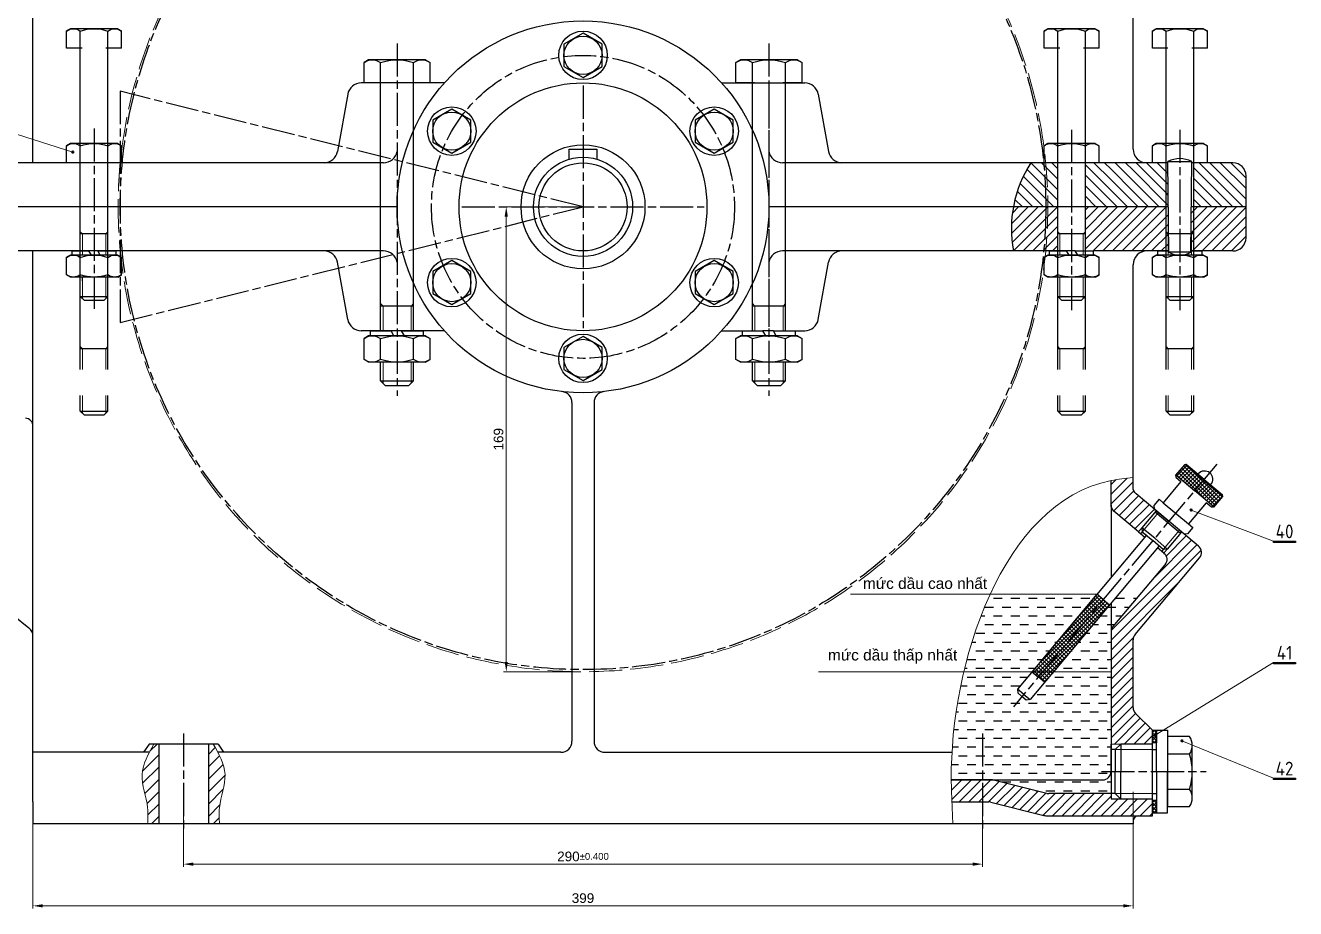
# Model space of a CAD drawing. Header units: millimetres. Extents: x 8 to 1593, y 893 to 2014.
# Drawn here: x 285.7 to 746.8, y 1453.9 to 1774.5 of the extents above; entities that cross this region are included whole.
import ezdxf
from ezdxf.enums import TextEntityAlignment as Align

# ---------------------------------------------------------------- set-up
doc = ezdxf.new("R2010")
doc.units = ezdxf.units.MM
doc.header["$PDMODE"] = 3
doc.linetypes.add('ACAD_ISO02W100', pattern=[15, 12, -3])
doc.linetypes.add('AM_ISO08W050', pattern=[18, 12, -1.5, 3, -1.5])
doc.layers.get('0').update_dxf_attribs({"lineweight": 30})
for name, color, linetype, lineweight in [('_mss.dam', 7, 'Continuous', 35), ('AM_7', 4, 'AM_ISO08W050', 25), ('AM_8', 1, 'Continuous', 25), ('Nét khuất', 6, 'ACAD_ISO02W100', 13), ('Nét mãnh', 3, 'Continuous', 13)]:
    doc.layers.add(name, color=color, linetype=linetype, lineweight=lineweight)
doc.styles.get("Standard").update_dxf_attribs({"font": 'isocp.shx'})
doc.styles.add('TCVN', font='arial.ttf')
doc.dimstyles.new('TCVN$0', dxfattribs={"dimtxt": 2.5, "dimasz": 2.5, "dimexe": 1, "dimexo": 1, "dimgap": 1, "dimtad": 1, "dimtoh": 1, "dimdec": 1, "dimdsep": 46, "dimtxsty": 'TCVN', "dimcen": 0.09, "dimclrd": 2, "dimclre": 2, "dimclrt": 3, "dimadec": 0, "dimazin": 3, "dimtfac": 1, "dimtdec": 1, "dimtmove": 0, "dimatfit": 3, "dimfxl": 1, "dimtolj": 1, "dimtzin": 0, "dimlwd": 13, "dimlwe": 13, "dimarcsym": 1})
pattern_1 = [(45, (1357.848346645829, 337.7773887553039), (-1.767766952966369, 1.767766952966369), [])]
pattern_2 = [(135, (1357.848346645829, 337.7773887553039), (-1.909188309203679, -1.909188309203678), [])]
pattern_3 = [(0, (1357.848346645829, 337.7773887553039), (3.175, 3.175), [3.175, -3.175])]

# ---------------------------------------------------------------- blocks, each defined once
blk = doc.blocks.new('đai ốc')
for p, q in [((-8, 8.591008496675386), (-7.186518376271124, 9.99999999999909)), ((-8, 8.591008496676295), (-8, -8.591008496678114)), ((-7.186518376271124, 9.999999999998181), (-0.813481623728876, 9.999999999998181)), ((0, 8.591008496675386), (-0.813481623728876, 9.99999999999909)), ((0, 8.591008496675386), (0, -8.591008496677205)), ((-7.142135623733338, 4.999999999994543), (-0.8578643762666616, 4.999999999994543)), ((-7.142135623733338, -4.999999999996362), (-0.8578643762684806, -5.000000000000909)), ((-8, -8.591008496677205), (-7.186518376271124, -10.00000000000091)), ((-7.186518376272943, -10.00000000000182), (-0.813481623728876, -10.00000000000182)), ((0, -8.591008496677205), (-0.813481623728876, -10.00000000000091))]:
    blk.add_line(p, q)
for centre, radius, start, end in [((-3.928300858895454, 7.5), 4.071699141104225, 142.1211205083387, 217.8788794916613), ((-4.071699141104546, 7.5), 4.071699141104225, 322.1211205083387, 37.87887949166132), ((7, -9.094947017729282e-13), 15, 160.5287793655287, 199.4712206344713), ((-15, -9.094947017729282e-13), 15, 340.5287793655287, 19.47122063447127), ((-3.928300858895454, -7.500000000001819), 4.071699141104225, 142.1211205082976, 217.8788794917025), ((-4.071699141104546, -7.500000000001819), 4.071699141104225, 322.1211205082975, 37.87887949170245)]:
    blk.add_arc(centre, radius, start, end)
blk = doc.blocks.new('M10')
for p, q in [((-1.13686837721616e-13, 9.999999999997272), (6.186518376269305, 9.999999999997272)), ((-1.13686837721616e-13, 9.999999999997272), (-1.13686837721616e-13, 4.324999999998226)), ((6.999999999999773, 8.591008496673567), (6.18651837627101, 9.999999999997272)), ((6.999999999999773, 8.591008496673567), (6.999999999999773, -8.591008496679933)), ((6.999999999999773, 8.591008496673567), (6.999999999999773, -8.591008496679024)), ((-90.16666666666765, 4.999999999993861), (-91.666666666668, 3.499999999993634)), ((-90.16666666666765, 4.999999999993861), (-84.49999999999932, 4.999999999993861)), ((-90.16666666666765, -5.000000000006139), (-90.16666666666765, 4.999999999993861)), ((-75.00000000000284, 4.99999999999568), (-1.13686837721616e-13, 4.999999999998181)), ((-67.50000000000114, 4.999999999993861), (-67.49999999999943, -5.000000000006139)), ((-1.13686837721616e-13, 4.999999999992724), (6.142135623733111, 4.999999999992724)), ((-91.666666666668, 3.499999999993634), (-91.666666666668, -3.500000000006139)), ((-90.16666666666765, -5.000000000006139), (-91.666666666668, -3.500000000006139)), ((-90.16666666666765, -5.000000000006139), (-84.49999999999932, -5.000000000007049)), ((-75.00000000000284, -5.000000000006139), (-1.13686837721616e-13, -5.000000000001819)), ((-1.13686837721616e-13, -4.32500000000141), (-1.13686837721616e-13, -10.00000000000273)), ((1.591615728102624e-12, -4.999999999997272), (6.142135623731406, -5.000000000002728)), ((-1.13686837721616e-13, -10.00000000000273), (6.186518376272716, -10.00000000000091)), ((0.8134816237269433, -10.00000000000364), (6.18651837627101, -10.00000000000364)), ((6.999999999999773, -8.591008496679024), (6.18651837627101, -10.00000000000273))]:
    blk.add_line(p, q)
for centre, radius, start, end in [((2.928300858895227, 7.499999999998181), 4.071699141104226, 322.1211205083364, 37.8788794916636), ((-8.000000000000227, -2.728484105318785e-12), 15, 340.5287793655265, 19.47122063447345), ((2.928300858895227, -7.500000000003638), 4.071699141104226, 322.1211205082998, 37.87887949170017)]:
    blk.add_arc(centre, radius, start, end)
at = {"layer": 'Nét mãnh'}
for p, q in [((-90.916666666668, 4.249999999993634), (-84.50000000000102, 4.249999999993634)), ((-75.00000000000284, 4.249999999993634), (-67.49999999999943, 4.24999999999477)), ((-67.50000000000114, 4.249999999993634), (-66.7499999999992, 4.999999999993861)), ((-90.916666666668, -4.250000000007276), (-84.50000000000102, -4.250000000007049)), ((-75.00000000000284, -4.250000000007049), (-67.49999999999943, -4.250000000006139)), ((-67.50000000000114, -4.250000000006139), (-66.7499999999992, -5.000000000006139))]:
    blk.add_line(p, q, dxfattribs=at)
blk = doc.blocks.new('đệm tròn')
for p, q in [((-1.499999999998181, 7.999999999999091), (2.273736754432321e-13, 7.999999999999773)), ((-1.499999999998181, 7.999999999999091), (-1.499999999998181, 2.231246948240369)), ((0, 1.333333333332575), (2.273736754432321e-13, 7.999999999999773)), ((-1.499999999998181, 2.231246948240369), (2.273736754432321e-13, 1.333333333332121)), ((-1.499999999998181, -0.9338223589661538), (2.273736754432321e-13, -1.831735973874402)), ((-1.499999999998181, -0.9338223589659265), (-1.499999999998181, -8)), ((2.273736754432321e-13, -8), (2.273736754432321e-13, -1.831735973874629)), ((-1.499999999996135, -8), (2.273736754432321e-13, -8))]:
    blk.add_line(p, q)
blk = doc.blocks.new('dsfeer')
blk.add_lwpolyline([(-1.023745426209643e-07, 9.99999994862992), (-8.660254140217148, 4.99999994863083), (-8.660254140217148, -5.000000051367351), (-1.023745426209643e-07, -10.00000005136644), (8.660253935468063, -5.000000051367351), (8.660253935468063, 4.99999994863083)], close=True)
blk.add_circle((-1.023745426209643e-07, -5.136826075613499e-08), 8.660254037842606)
blk = doc.blocks.new('*U51')
blk.add_circle((0, 0), 8.8)
at = {"xscale": 0.8, "yscale": 0.8, "zscale": 0.8}
blk.add_blockref('dsfeer', (8.189999789465219e-08, 4.109460860490799e-08), dxfattribs=at)
blk = doc.blocks.new('*U52')
at = {"color": 0, "linetype": 'ByBlock', "lineweight": -2, "transparency": 16777216}
blk.add_blockref('*U51', (-1250.926789288043, 807.432307286542), dxfattribs=at)
for p, rotation in [((-1298.558186496187, 779.9323072865416), 60.00000000000001), ((-1203.295392079899, 779.9323072865424), 299.9999999999999), ((-1298.558186496187, 724.9323072865417), 120), ((-1203.295392079899, 724.9323072865424), 239.9999999999999), ((-1250.926789288043, 697.432307286542), 180)]:
    blk.add_blockref('*U51', p, dxfattribs=dict(at, rotation=rotation))
blk = doc.blocks.new('efrg')
for p, q in [((-4, 0), (-4.329999999999927, 33)), ((-4.329999999999927, 33), (4.329999999999927, 33)), ((4, 0), (4.329999999999927, 33)), ((4, 0), (-4, 0))]:
    blk.add_line(p, q)
for centre, radius, start, end in [((0, 24.12555000000009), 9.874449999999918, 63.99143911679928, 116.0085608832007), ((0, 7.5), 8.500000000000002, 241.9275130641455, 298.0724869358545)]:
    blk.add_arc(centre, radius, start, end)
blk = doc.blocks.new('hthr')
for p, q in [((-5.5, 10), (-5.5, 15)), ((-5.5, 10.5), (-5.5, 15)), ((-5.5, 15), (-4, 15)), ((-5.5, -16), (-5.5, 15)), ((-4, 15), (-4, 10.5)), ((-4, 0), (-4, 15)), ((-4, 15), (0, 15)), ((-4, 0), (-4, 15)), ((-4, 15), (0, 15)), ((0, 15), (0, 0)), ((0, 15), (0, 0)), ((-20.50000000000728, 0), (-20.5, 10)), ((-20.5, 10), (-20.5, -10)), ((-17, 10), (-19, 8)), ((-5.5, 10), (-17, 10)), ((-17, 10), (-17, 0)), ((-4, 10.5), (-5.5, 10.5)), ((8, 12.70170592217164), (0, 12.70170592217164)), ((0, 12.70170592217164), (0, -12.70170592217164)), ((9, -9.526279441628958), (9, 9.526279441628958)), ((-19, 8), (-20.5, 8)), ((-19, 8), (-19, 0)), ((-5.5, 8), (-4, 8)), ((8, 6.35085296108582), (0, 6.35085296108582)), ((0, 6.35085296108582), (0, -6.35085296108582)), ((-19, -8), (-19, 0)), ((-17, -10), (-17, 0)), ((-4, 0), (-4, -15)), ((0, -15), (0, 0)), ((-63.86931687685137, -3), (-78.5, -3)), ((-78.5, -3), (-23.50000000000728, -3)), ((-43.85828999826481, -7.910427500436072), (-63.14171000174247, -3.089572499563928)), ((-19, -8), (-43.1306831231559, -8)), ((-17, -10), (-19, -8)), ((-17, -10), (-19, -8)), ((-5.5, -8), (-4, -8)), ((0, -6.35085296108582), (8, -6.35085296108582)), ((-78.26000000000204, -11), (-64.85416188178351, -11)), ((-64.12655500667461, -11.08957249956393), (-44.84313500320422, -15.91042750043562)), ((-5.5, -10), (-20.5, -10)), ((-5.5, -10), (-17, -10)), ((-5.5, -10), (-17, -10)), ((-5.5, -16), (-5.5, -10)), ((-5.5, -10.5), (-5.5, -15)), ((-4, -10.5), (-5.5, -10.5)), ((-4, -15), (-4, -10.5)), ((0, -12.70170592217164), (8, -12.70170592217164)), ((-44.11552812809532, -15.99999999999955), (-5.5, -16)), ((-12.5, -18), (-12.5, -19)), ((-10.5, -16), (-5.5, -16)), ((-5.5, -15), (-4, -15)), ((-4, -15), (0, -15))]:
    blk.add_line(p, q)
for centre, radius, start, end in [((3.458333333328483, 9.526279441628049), 5.541666666670233, 325.0396595945899, 34.96034040541017), ((-11.66666666666424, -9.094947017729282e-13), 20.66666666666406, 342.1034488707639, 17.89655112923603), ((-23.50000000000728, 0), 3, 270, 0), ((-63.86931687685092, -5.999999999998295), 2.999999999998286, 75.96375653207984, 90), ((-43.13068312315613, -5.000000000000455), 2.999999999999545, 255.9637565320799, 270), ((3.458333333335759, -9.526279441628503), 5.541666666664791, 325.0396595945557, 34.96034040543365), ((-64.85416188178328, -13.99999999999955), 2.999999999999545, 75.96375653207984, 90), ((-44.11552812809578, -13.00000000000125), 2.999999999998286, 255.9637565320799, 270), ((-10.5, -18), 2, 90, 180)]:
    blk.add_arc(centre, radius, start, end)
at = {"layer": 'AM_7'}
blk.add_line((-24, 0), (14, 0), dxfattribs=at)
at = {"layer": 'AM_8', "linetype": 'Continuous'}
for p, q in [((-5.5, 14.18382906160082), (-4.683829061600591, 15.00000000000023)), ((-5.499999999999773, 12.76961549922783), (-4, 14.26961549922771)), ((-4, 12.62716671267799), (-5.500000000000227, 14.12716671267799)), ((-4, 14.0413802750511), (-4.958619724948903, 15)), ((-5.500000000000227, 11.35540193685461), (-4, 12.85540193685461)), ((-4, 11.21295315030488), (-5.5, 12.71295315030466)), ((-4.70126041206845, 10.5), (-5.5, 11.29873958793155)), ((-4.941188374481271, 10.50000000000023), (-4, 11.4411883744815)), ((-5.499999999999773, -11.27201506111476), (-4.727984938884902, -10.49999999999977)), ((-5.499999999999545, -12.68622862348775), (-4, -11.18622862348809)), ((-4, -12.82867741003793), (-5.5, -11.32867741003793)), ((-5.499999999999773, -14.10044218586086), (-4.000000000000227, -12.6004421858612)), ((-4, -14.24289097241081), (-5.500000000000227, -12.74289097241081)), ((-4, -11.41446384766482), (-4.91446384766482, -10.5)), ((-4.657104534783912, -15), (-5.5, -14.15710453478414)), ((-4.98534425176581, -15), (-4.000000000000227, -14.0146557482343))]:
    blk.add_line(p, q, dxfattribs=at)
at = {"layer": 'Nét mãnh'}
for p, q in [((-20.5, 10), (-5.5, 10)), ((-19, 8), (-5.5, 8)), ((-19, -8), (-5.5, -8))]:
    blk.add_line(p, q, dxfattribs=at)
blk = doc.blocks.new('fgfffnd')
at = {"layer": 'AM_8', "linetype": 'Continuous'}
h = blk.add_hatch(dxfattribs=at)
h.set_pattern_fill('_U', color=256, angle=45, style=0, double=1, pattern_type=0)
h.set_pattern_definition([(45, (663.514642275034, -1249.068466727326), (-0.7071067811865476, 0.7071067811865476), []), (135, (663.514642275034, -1249.068466727326), (-0.7071067811865476, -0.7071067811865475), [])])
h.paths.add_polyline_path([(11.38800908133089, 27.43710697850247), (8.278129044084608, 23.73089627157424), (22.06692902022155, 12.16071929723103), (25.17680905746784, 15.8669300041629), (25.15685555998448, 16.09499952401279), (11.61607860118056, 27.45706047598492)])
for p, q in [((11.38800908133089, 27.43710697850247), (8.174071032901338, 23.60688476290807)), ((8.174071032901338, 23.60688476290807), (8.23569944962037, 22.9024687365054)), ((12.09242510773583, 27.49873539521832), (11.38800908133089, 27.43710697850247)), ((18.60380287424596, 22.03504071288307), (12.09242510773583, 27.49873539521832)), ((10.15081055741575, 21.29549971228926), (3.722934460549368, 13.63505528110045)), ((8.23569944962037, 22.9024687365054), (10.15081055741575, 21.29549971228926)), ((2.190845574308696, 14.92063050047318), (0.2624827452509635, 12.62249717111627)), ((3.722934460549368, 13.63505528110045), (2.190845574308696, 14.92063050047318)), ((1.188821828459368, 10.75112564619258), (-4.057537060219374, 4.498758592575541)), ((0.2624827452509635, 12.62249717111627), (0.3657860812056697, 11.44173463815878)), ((0.4897975898718414, 11.33767662697619), (1.255842032988539, 10.69488901728982)), ((-2.402191340547915, 1.804351320397018), (-49.2216288364973, -53.99288151860083)), ((-4.057537060219374, 4.498758592575541), (-3.934280226788587, 3.089926539770204)), ((-3.934280226788587, 3.089926539770204), (-2.402191340547915, 1.804351320397018)), ((9.634509525020803, 2.147618378171956), (9.9314038191078, 2.501443219773137)), ((9.931403819108482, 2.501443219772682), (10.38135514588862, 3.037674329956189)), ((-20.33469576315474, -19.56677524944098), (-41.31218654262557, -44.56677524944416)), ((-18.03656243379737, -21.49513807850053), (-20.33469576315474, -19.56677524944098)), ((-18.03656243377554, -21.49513807852327), (-15.73842910441817, -23.42350090757373)), ((-15.73842910441817, -23.42350090757373), (-36.71591988382352, -48.42350090763921)), ((-43.93177757817193, -47.68868227715848), (-41.63364424881456, -49.61704510621803)), ((-39.33551091936988, -51.54540793535352), (-41.63364424872725, -49.61704510629579)), ((-49.2216288364973, -53.99288151860083), (-49.09837200306652, -55.40171357140616)), ((-49.09837200306652, -55.40171357140616), (-47.56628311682584, -56.68728879077935))]:
    blk.add_line(p, q)
for points in [[(18.38646708058627, 21.77602999998999), (11.49206709251416, 27.56111848716864), (8.278129044084608, 23.73089627157424), (15.17252903215672, 17.94580778439558)], [(18.60380287423141, 22.0350407128908), (25.1151806407488, 16.57134603056784), (25.17680905746784, 15.8669300041629), (21.96287100903828, 12.03670778856485), (21.25845498263334, 11.9750793718531), (19.34334387483796, 13.58204839606788), (12.91546777797885, 5.921603964864516), (14.44755666421952, 4.636028745499971), (12.51919383516179, 2.337895416135325), (11.33843130219861, 2.234592080186758)], [(18.38646708057172, 21.77603000000227), (25.28086706865111, 15.99094151282907), (22.06692902022155, 12.16071929723103), (15.17252903214217, 17.9458077844115)], [(0.4897975898722962, 11.3376766269771), (5.852108691703734, 6.838163359171631)], [(9.931403819108482, 2.501443219772682), (0.7388705016724089, 10.21489453600202)], [(3.722934460549368, 13.63505528110045), (12.91546777798726, 5.921603964874521)], [(11.21441979353517, 2.33865009137071), (5.852108691696458, 6.838163359172086)], [(9.634509525020803, 2.147618378171956), (9.634509525018757, 2.147618378173775), (5.134996257217381, -3.214692723664939), (3.726164204414772, -3.337949557103002), (2.1940753181741, -2.052374337723904), (-44.6253621776807, -57.84960717679905), (-46.03419423049058, -57.97286401023712), (-47.56628311673126, -56.6872887908653)], [(-5.239054268407926, 3.090681215003315), (-2.940920939050557, 1.162318385943763)], [(-3.830222215605318, 3.213938048436376), (-4.473009825291228, 2.447893605317404)], [(0.6427876096786349, 0.7660444431226097), (-4.057537060219374, 4.498758592575541)], [(-3.945129827943447, 3.099030436098246), (-0.1149076123454051, -0.1149076123344912)], [(0.6427876096859109, 0.766044443116698), (5.134996257217381, -3.214692723664939)], [(3.726164204415909, -3.337949557101638), (-0.1040580111821328, -0.1240115086648075)], [(3.953479049028829, -4.622770101239439), (1.655345719671459, -2.694407272174431)], [(3.830222215598042, -3.21393804843683), (3.187434605912131, -3.979982491553528)], [(-46.92349550713993, -55.92124434766038), (-49.2216288364973, -53.99288151860083)], [(-46.92349550704535, -55.92124434774132), (-44.6253621776807, -57.84960717679905)]]:
    blk.add_lwpolyline(points)
blk.add_arc((18.70786088542923, 22.15905222154788), 2.999999999999414, 319.9999999999141, 139.9999999998957)
at = {"layer": 'AM_7'}
blk.add_lwpolyline([(23.14035394870007, 27.57759995228389), (-50.67616315407213, -60.39349949770758)], dxfattribs=at)
at = {"layer": 'AM_8', "linetype": 'Continuous'}
for p, q in [((-43.35969945677357, -48.16871281782846), (-17.30226958013282, -22.11128294118771)), ((-42.59072884833063, -48.81395577175863), (-16.53329897168851, -22.75652589511651)), ((-42.04339105332656, -45.43819085200835), (-18.07124018857735, -21.46603998725914)), ((-34.66823034186427, -36.64881657817295), (-18.84021079701915, -20.82079703332784)), ((-27.29306963040221, -27.85944230433779), (-19.60918140546119, -20.17555407939676)), ((-18.55248434339524, -26.77716134843467), (-22.81133122873734, -22.51831446309234)), ((-17.90724138946553, -26.00819073999105), (-22.16608827480673, -21.74934385465008)), ((-17.26199843553627, -25.23922013154743), (-21.52084532087588, -20.98037324620782)), ((-16.61675548160633, -24.47024952310403), (-20.87560236694503, -20.21140263776533)), ((-15.97151252767685, -23.70127891466063), (-18.91344625369788, -20.7593451886396)), ((-41.82175823988791, -49.45919872568902), (-15.76432836324443, -23.40176884904531)), ((-22.42394206697281, -31.39098499909551), (-26.6827889523222, -27.13213811374612)), ((-21.7786991130431, -30.62201439065211), (-26.03754599839158, -26.36316750530386)), ((-21.13345615911362, -29.85304378220872), (-25.39230304446073, -25.59419689686138)), ((-20.48821320518391, -29.08407317376509), (-24.74706009052989, -24.82522628841912)), ((-19.84297025125443, -28.31510256532169), (-24.10181713659927, -24.05625567997686)), ((-19.19772729732472, -27.54613195687807), (-23.45657418266842, -23.2872850715346)), ((-41.05278763144747, -50.10444167962169), (-22.8651912498724, -31.91684529804661)), ((-26.29539979055039, -36.0048086497568), (-30.55424667590705, -31.74596176439991)), ((-25.65015683662068, -35.23583804131317), (-29.90900372197621, -30.97699115595788)), ((-25.00491388269097, -34.46686743286978), (-29.26376076804559, -30.20802054751539)), ((-24.35967092876149, -33.69789682442615), (-28.61851781411474, -29.4390499390729)), ((-23.71442797483201, -32.92892621598276), (-27.97327486018389, -28.67007933063064)), ((-23.0691850209023, -32.15995560753913), (-27.32803190625305, -27.90110872218838)), ((-30.16685751412774, -40.61863230041763), (-34.42570439949191, -36.35978541505369)), ((-29.52161456019826, -39.84966169197423), (-33.78046144556106, -35.59081480661143)), ((-28.87637160626878, -39.08069108353061), (-33.13521849163021, -34.82184419816917)), ((-28.23112865233929, -38.31172047508699), (-32.48997553769959, -34.05287358972669)), ((-27.58588569840936, -37.54274986664382), (-31.84473258376875, -33.28390298128443)), ((-26.94064274447987, -36.77377925820019), (-31.1994896298379, -32.51493237284217)), ((-40.28381702300408, -50.74968463355162), (-30.24035196117711, -40.70621957172466)), ((-34.03831523770555, -45.23245595107869), (-38.29716212307676, -40.97360906570725)), ((-33.39307228377584, -44.46348534263507), (-37.65191916914569, -40.20463845726499)), ((-32.74782932984613, -43.69451473419167), (-37.00667621521484, -39.43566784882296)), ((-32.10258637591664, -42.92554412574827), (-36.36143326128422, -38.6666972403807)), ((-31.45734342198716, -42.15657351730465), (-35.71619030735314, -37.89772663193844)), ((-30.81210046805768, -41.38760290886103), (-35.07094735342275, -37.12875602349595)), ((-37.9097729612829, -49.84627960173975), (-42.16861984666139, -45.58743271636126)), ((-37.26453000735319, -49.07730899329636), (-41.52337689273054, -44.818462107919)), ((-36.6192870534237, -48.30833838485273), (-40.87813393879969, -44.04949149947652)), ((-35.97404409949399, -47.53936777640934), (-40.23289098486907, -43.28052089103448)), ((-35.32880114556451, -46.77039716796571), (-39.58764803093823, -42.511550282592)), ((-34.6835581916348, -46.00142655952232), (-38.94240507700738, -41.74257967414974)), ((-39.20025886914209, -51.38422081862677), (-43.45910575452308, -47.12537393324601)), ((-38.55501591521238, -50.61525021018338), (-42.81386280059223, -46.35640332480352)), ((-39.51484641456113, -51.39492758748156), (-37.61551267248205, -49.49559384540271))]:
    blk.add_line(p, q, dxfattribs=at)
at = {"layer": 'Nét mãnh'}
for p, q in [((0.7388705016724089, 10.21489453600202), (1.188821828459368, 10.75112564619258)), ((-4.057537060219374, 4.498758592575541), (-5.239054268409745, 3.090681215004679)), ((9.931403819108482, 2.501443219772455), (10.38135514588862, 3.037674329956189)), ((5.134996257217381, -3.214692723664939), (3.953479049028829, -4.622770101239439))]:
    blk.add_line(p, q, dxfattribs=at)
for points in [[(1.954866271576748, 10.10833803650758), (-3.830222215605318, 3.213938048436376)], [(9.615310702767829, 3.6804619396421), (3.830222215598042, -3.21393804843683)]]:
    blk.add_lwpolyline(points, dxfattribs=at)
blk = doc.blocks.new('ggggg')
for p, q in [((6.821210263296962e-13, -6.821210263296962e-13), (-3.830222215604635, 3.213938048434329)), ((-23.04551106606164, -32.13174208671376), (0.3697705003003193, -4.226496158418058))]:
    blk.add_line(p, q)
for points in [[(-21.74876495925787, 5.19530776254237), (-30.67574056576927, 12.68592970149325, -0.2216946626431036), (-31.74737773671154, 14.98406303085244), (-31.74737773669699, 23.79641590028336)], [(-3.830222215604635, 3.213938048434329), (-22.67574056575472, 19.02720554538723, -0.2216946626429396), (-23.74737773669699, 21.32533887474415), (-23.74737773669699, 24.92641590028347)], [(-12.55623164182839, -2.518143553695836), (-12.55623164182111, -2.518143553694927, -0.4142135623728497), (-12.18646114152148, -6.744639712109574), (-31.04551106606164, -29.21998021260038, 0.1763269807083712), (-31.74737773670427, -31.14834304165947)]]:
    blk.add_lwpolyline(points, format="xyb")
blk.add_lwpolyline([(-31.74737773669153, -71.85676600543525), (-31.74737773668971, -78.07358409971698)])
for centre, radius, start, end in [((-1.928362829057505, -2.298133329359075), 3.000000000000274, 320.0000000000207, 50.0000000000441), ((-20.74737773670449, -34.06010491577274), 2.999999999999659, 140.0000000000158, 180.0000000000261)]:
    blk.add_arc(centre, radius, start, end)
blk = doc.blocks.new('*D64')
at = {"color": 2, "lineweight": 13, "transparency": 16777216}
for p, q in [((343.1246288453242, 1496.189480695515), (343.1246288453242, 1468.992434423682)), ((633.1270614330012, 1496.189480695515), (633.1270614330012, 1468.992434423682)), ((346.6246288453242, 1469.992434423682), (629.6270614330012, 1469.992434423682))]:
    blk.add_line(p, q, dxfattribs=at)
at = {"color": 2, "transparency": 16777216}
for points in [[(346.6246288453242, 1470.575767757016), (346.6246288453242, 1469.409101090349), (343.1246288453242, 1469.992434423682)], [(629.6270614330012, 1470.575767757016), (629.6270614330012, 1469.409101090349), (633.1270614330012, 1469.992434423682)]]:
    blk.add_solid(points, dxfattribs=at)
at = {"layer": 'Defpoints', "color": 0, "transparency": 16777216}
for p in [(343.1246288453242, 1497.189480695515), (633.1270614330012, 1497.189480695515), (633.1270614330012, 1469.992434423682)]:
    blk.add_point(p, dxfattribs=at)
at = {"color": 3, "transparency": 16777216, "insert": (488.1258451391627, 1472.779439880708), "char_height": 3.5, "attachment_point": 5, "style": 'TCVN'}
blk.add_mtext('\\A1;290{}{\\H0.71x;\\C3;%%p0.400}', dxfattribs=at)
blk = doc.blocks.new('*D65')
at = {"color": 2, "lineweight": 13, "transparency": 16777216}
for p, q in [((288.4482777268397, 1496.189480695515), (288.4482777268397, 1453.859788237733)), ((687.8058451391628, 1496.189480695515), (687.8058451391628, 1453.859788237733)), ((291.9482777268397, 1454.859788237733), (684.3058451391628, 1454.859788237733))]:
    blk.add_line(p, q, dxfattribs=at)
at = {"color": 2, "transparency": 16777216}
for points in [[(291.9482777268397, 1455.443121571067), (291.9482777268397, 1454.2764549044), (288.4482777268397, 1454.859788237733)], [(684.3058451391628, 1455.443121571067), (684.3058451391628, 1454.2764549044), (687.8058451391628, 1454.859788237733)]]:
    blk.add_solid(points, dxfattribs=at)
at = {"layer": 'Defpoints', "color": 0, "transparency": 16777216}
for p in [(288.4482777268397, 1497.189480695515), (687.8058451391628, 1497.189480695515), (687.8058451391628, 1454.859788237733)]:
    blk.add_point(p, dxfattribs=at)
at = {"color": 3, "transparency": 16777216, "insert": (488.1270614330012, 1457.64798741918), "char_height": 3.5, "attachment_point": 5, "style": 'TCVN'}
blk.add_mtext('\\A1;399', dxfattribs=at)
blk = doc.blocks.new('*D139')
at = {"color": 2, "lineweight": 13, "transparency": 16777216}
for p, q in [((487.1258451391629, 1708.598423186094), (459.2625222757785, 1708.598423186094)), ((460.2625222757785, 1705.098423186094), (460.2625222757786, 1543.366981019669)), ((487.1258451391629, 1539.866981019669), (459.2625222757786, 1539.866981019669))]:
    blk.add_line(p, q, dxfattribs=at)
at = {"color": 2, "transparency": 16777216}
for points in [[(459.6791889424452, 1705.098423186094), (460.8458556091118, 1705.098423186094), (460.2625222757785, 1708.598423186094)], [(459.6791889424453, 1543.366981019669), (460.8458556091119, 1543.366981019669), (460.2625222757786, 1539.866981019669)]]:
    blk.add_solid(points, dxfattribs=at)
at = {"layer": 'Defpoints', "color": 0, "transparency": 16777216}
for p in [(488.1258451391629, 1708.598423186094), (460.2625222757786, 1539.866981019669), (488.1258451391629, 1539.866981019669)]:
    blk.add_point(p, dxfattribs=at)
at = {"color": 3, "transparency": 16777216, "insert": (457.475516818753, 1624.232702102881), "char_height": 3.5, "attachment_point": 5, "rotation": 90, "style": 'TCVN'}
blk.add_mtext('\\A1;169', dxfattribs=at)

msp = doc.modelspace()

# ---------------------------------------------------------------- hatches: boundary and pattern name
at = {"lineweight": 30, "ltscale": 15}
for points in [[(738.8034776566647, 1587.289277262075), (746.8034776566647, 1587.289277262075), (746.8034776566647, 1586.789277262075), (738.8034776566647, 1586.789277262075)], [(738.8034776566647, 1543.253520074642), (746.8034776566647, 1543.253520074642), (746.8034776566647, 1542.753520074642), (738.8034776566647, 1542.753520074642)], [(738.8034776566647, 1501.186599447866), (746.8034776566647, 1501.186599447866), (746.8034776566647, 1500.686599447866), (738.8034776566647, 1500.686599447866)]]:
    msp.add_hatch(color=5, dxfattribs=at).paths.add_polyline_path(points)
at = {"layer": 'AM_8'}
h = msp.add_hatch(dxfattribs=at)
h.set_pattern_fill('_U', color=256, scale=2.7, angle=135, style=0, pattern_type=0)
h.set_pattern_definition(pattern_2)
edge = h.paths.add_edge_path()
edge.add_line((660.4839335510669, 1708.598423186093), (660.4839335510678, 1724.598423186093))
edge.add_line((660.4839335510678, 1724.598423186093), (650.686383238788, 1724.598423186093))
edge.add_arc((687.9088303119468, 1700.598423186093), 44.28894406185479, 147.1872012256807, 169.593426542312)
edge.add_line((644.3484060014089, 1708.598423186093), (660.4839335510669, 1708.598423186093))
h = msp.add_hatch(dxfattribs=at)
h.set_pattern_fill('_U', color=256, scale=2.7, angle=135, style=0, pattern_type=0)
h.set_pattern_definition(pattern_2)
h.paths.add_polyline_path([(670.4839335510624, 1724.598423186093), (670.4839335510674, 1708.598423186093), (679.8058451391628, 1708.598423186093), (679.8058451391628, 1724.598423186093)])
h = msp.add_hatch(dxfattribs=at)
h.set_pattern_fill('_U', color=256, scale=2.7, angle=135, style=0, pattern_type=0)
h.set_pattern_definition(pattern_2)
h.paths.add_polyline_path([(679.8058451391628, 1724.598423186093), (679.8058451391628, 1708.598423186093), (687.8058451391628, 1708.598423186093), (687.8058451391628, 1724.598423186093)])
h = msp.add_hatch(dxfattribs=at)
h.set_pattern_fill('_U', color=256, scale=2.7, angle=135, style=0, pattern_type=0)
h.set_pattern_definition(pattern_2)
h.paths.add_polyline_path([(687.8058451391628, 1724.598423186093), (687.8058451391628, 1708.598423186093), (699.80584513916, 1708.598423186093), (699.805845139161, 1724.598423186093)])
h = msp.add_hatch(dxfattribs=at)
h.set_pattern_fill('_U', color=256, scale=2.7, angle=135, style=0, pattern_type=0)
h.set_pattern_definition(pattern_2)
h.paths.add_polyline_path([(700.6408451391612, 1708.598423186093), (700.4808451391611, 1724.598423186093), (699.805845139161, 1724.598423186093), (699.8058451391621, 1708.598423186093)])
h = msp.add_hatch(dxfattribs=at)
h.set_pattern_fill('_U', color=256, scale=2.7, angle=135, style=0, pattern_type=0)
h.set_pattern_definition(pattern_2)
edge = h.paths.add_edge_path()
edge.add_line((709.8058451391635, 1708.598423186093), (728.8058451391628, 1708.598423186093))
edge.add_line((728.8058451391628, 1708.598423186093), (728.8058451391628, 1719.835023489945))
edge.add_arc((724.0424454430147, 1719.835023489945), 4.763399696148099, 0, 90)
edge.add_line((724.0424454430147, 1724.598423186093), (709.8058451391555, 1724.598423186093))
edge.add_line((709.8058451391555, 1724.598423186093), (709.8058451391639, 1716.408924248083))
edge.add_line((709.8058451391639, 1716.408924248083), (709.8058451391635, 1708.598423186093))
h = msp.add_hatch(dxfattribs=at)
h.set_pattern_fill('_U', color=256, scale=2.5, angle=45, style=0, pattern_type=0)
h.set_pattern_definition(pattern_1)
edge = h.paths.add_edge_path()
edge.add_line((657.4839335510696, 1692.598423186092), (660.483933551066, 1692.598423186093))
edge.add_line((660.483933551066, 1692.598423186093), (660.4839335510699, 1708.598423186093))
edge.add_line((660.4839335510699, 1708.598423186093), (644.3484060014089, 1708.598423186093))
edge.add_arc((687.9088303119468, 1700.598423186093), 44.2889440618548, 169.593426542312, 190.406573457688)
edge.add_line((644.3484060014089, 1692.598423186093), (657.4839335510696, 1692.598423186092))
h = msp.add_hatch(dxfattribs=at)
h.set_pattern_fill('_U', color=256, scale=2.5, angle=45, style=0, pattern_type=0)
h.set_pattern_definition([(45, (1309.160141859224, 362.7301744813724), (-1.767766952966369, 1.767766952966369), [])])
h.paths.add_polyline_path([(670.4839335510708, 1692.598423186094), (700.8008451391613, 1692.598423186093), (700.6408608344527, 1708.596853656927), (670.4839335510712, 1708.598423186093)])
h = msp.add_hatch(dxfattribs=at)
h.set_pattern_fill('_U', color=256, scale=2.5, angle=45, style=0, pattern_type=0)
h.set_pattern_definition([(45, (1332.630483268158, 360.742181133649), (-1.767766952966369, 1.767766952966369), [])])
h.paths.add_polyline_path([(708.8108451391613, 1692.598423186093), (724.0424454430149, 1692.598423186093), (725.2210514067845, 1692.746536905465), (727.4106776696633, 1693.54391602944), (728.2519767673184, 1695.132512967723), (728.7399190339431, 1696.572064357249), (728.805845139163, 1708.598423186093), (708.9708451391612, 1708.598423186093)])
h = msp.add_hatch(dxfattribs=at)
h.set_pattern_fill('_U', color=256, scale=2.5, angle=45, style=0, pattern_type=0)
h.set_pattern_definition(pattern_1)
edge = h.paths.add_edge_path()
edge.add_line((689.8044579166019, 1590.646344511852), (690.9859751247923, 1592.054421889422))
edge.add_line((690.9859751247923, 1592.054421889422), (696.232334013471, 1598.306788943039))
edge.add_line((696.232334013471, 1598.306788943039), (688.8774823101037, 1604.478242294698))
edge.add_arc((690.8058451391637, 1606.776375624055), 3.000000000000927, 180, 230.0000000000052, ccw=False)
edge.add_line((687.8058451391628, 1606.776375624055), (687.8058451391628, 1610.377452649593))
edge.add_spline(control_points=[(687.8058451391628, 1610.377452649593), (685.1089754146846, 1610.073847580867), (682.4121056902062, 1609.770242512142), (679.8058451391638, 1609.247452649593)], knot_values=[0, 0, 0, 0, 8.079412107324538, 8.079412107324538, 8.079412107324538, 8.079412107324538], degree=3, periodic=0)
edge.add_line((679.8058451391628, 1609.247452649593), (679.8058451391482, 1600.435099780167))
edge.add_arc((682.8058451391496, 1600.435099780162), 3.000000000001352, 179.9999999999045, 230.0000000000075)
edge.add_line((680.8774823100894, 1598.136966450803), (689.8044579166019, 1590.646344511852))
h = msp.add_hatch(dxfattribs=at)
h.set_pattern_fill('_U', color=256, scale=2.5, angle=45, style=0, pattern_type=0)
h.set_pattern_definition(pattern_1)
h.paths.add_polyline_path([(687.8058451391557, 1551.390931833537, -0.1763269807085586), (688.5077118097995, 1553.319294662597), (711.9229933761587, 1581.224540590889, 0.4142135623734918), (711.5532228758598, 1585.451036749309), (707.7230006602551, 1588.664974797744), (705.4248673308994, 1590.593337626802), (704.9749160041201, 1590.057106516619), (704.6780217100325, 1589.703281675019), (700.178508442229, 1584.340970573182), (698.996991234043, 1582.932893195611, -0.4142135623725376), (699.3667617343367, 1578.706397037198), (680.5077118097984, 1556.231056536709, 0.1763269807084284), (679.8058451391555, 1554.302693707649), (679.805845139153, 1539.866981019668), (687.805845139163, 1539.866981019668)])
h = msp.add_hatch(dxfattribs=at)
h.set_pattern_fill('DASH', color=256, style=0)
h.set_pattern_definition(pattern_3)
edge = h.paths.add_edge_path()
edge.add_line((679.8058451391482, 1539.866981019668), (658.9441783429875, 1539.866981019668))
edge.add_line((658.9441783429875, 1539.866981019668), (658.3275923011881, 1539.132162389208))
edge.add_line((658.3275923011881, 1539.132162389208), (650.418150007331, 1529.706056120048))
edge.add_line((650.418150007331, 1529.706056120048), (649.0093179545211, 1529.58279928661))
edge.add_line((649.0093179545211, 1529.58279928661), (647.4772290682804, 1530.868374505982))
edge.add_line((647.4772290682804, 1530.868374505982), (645.9451401819451, 1532.153949725441))
edge.add_line((645.9451401819451, 1532.153949725441), (645.8218833485143, 1533.562781778246))
edge.add_line((645.8218833485143, 1533.562781778246), (651.1117346068636, 1539.866981019668))
edge.add_line((651.1117346068636, 1539.866981019668), (626.3781212691354, 1539.866981019668))
edge.add_spline(control_points=[(626.3781212691354, 1539.866981019668), (623.1954378204664, 1526.445343247843), (621.6877452278654, 1512.790069904699), (621.8058451391628, 1500.594270743874)], knot_values=[95.29020821681617, 95.29020821681617, 95.29020821681617, 95.29020821681617, 131.2439928042012, 131.2439928042014, 131.2439928042014, 131.2439928042014], degree=3, periodic=0)
edge.add_line((621.8058451391628, 1500.594270743874), (636.4365282623114, 1500.594270743874))
edge.add_line((636.4365282623114, 1500.594270743874), (676.8058451391555, 1500.594270743874))
edge.add_arc((676.8058451391555, 1503.594270743874), 3, 270, 359.9999999999587)
edge.add_line((679.8058451391555, 1503.594270743872), (679.8058451391628, 1513.594270743874))
edge.add_line((679.8058451391628, 1513.594270743874), (679.8058451391482, 1539.866981019668))
edge = h.paths.add_edge_path()
edge.add_line((674.7088164218569, 1567.988888047406), (635.9343365648485, 1567.988888047406))
edge.add_spline(control_points=[(635.9343365648483, 1567.988888047405), (631.8598442181351, 1559.164594354977), (628.680648716529, 1549.576928570856), (626.3781212691351, 1539.866981019668)], knot_values=[69.27927210415588, 69.27927210415588, 69.27927210415588, 69.27927210415588, 95.29020821681617, 95.29020821681617, 95.29020821681617, 95.29020821681617], degree=3, periodic=0)
edge.add_line((626.3781212691351, 1539.866981019668), (651.1117346068636, 1539.866981019668))
edge.add_line((651.1117346068636, 1539.866981019668), (674.7088164218569, 1567.988888047406))
h.paths.add_polyline_path([(679.8058451391482, 1564.728947371549), (658.9441783429997, 1539.866981019668), (679.8058451391482, 1539.866981019668)])
h.paths.add_polyline_path([(690.3737038938657, 1567.988888047406), (682.5412601579126, 1567.988888047406), (679.8058451391482, 1564.728947371549), (679.8058451391555, 1554.302693707649, -0.1763269807084292), (680.5077118097984, 1556.231056536709)])
h = msp.add_hatch(dxfattribs=at)
h.set_pattern_fill('_U', color=256, scale=2.5, angle=45, style=0, pattern_type=0)
h.set_pattern_definition(pattern_1)
h.paths.add_polyline_path([(688.6845247956032, 1524.715591087433, -0.1989123673796604), (687.8058451391628, 1526.836911430993), (687.805845139163, 1539.866981019668), (679.8058451391482, 1539.866981019668), (679.8058451391482, 1513.594270743874), (694.8058451391628, 1513.594270743874), (694.8058451391628, 1518.594270743874)])
h = msp.add_hatch(dxfattribs=at)
h.set_pattern_fill('ANSI31', color=256, style=0)
h.set_pattern_definition([(45, (1357.848346645829, 337.7773887553039), (-2.245064030267288, 2.245064030267288), [])])
edge = h.paths.add_edge_path()
edge.add_line((334.1246288453242, 1513.594270743877), (332.3471076972146, 1513.594270743877))
edge.add_spline(control_points=[(332.3471076972146, 1513.594270743877), (330.3062192082079, 1509.968681567999), (326.1520442611579, 1502.588889970438), (330.5141681846173, 1492.599399948528), (330.1941647600183, 1486.554865065507), (330.0903690322557, 1484.594270743874)], knot_values=[0, 0, 0, 0, 11.83221133007774, 24.08415557262145, 29.96599737463287, 29.96599737463287, 29.96599737463287, 29.96599737463287], degree=3, periodic=0)
edge.add_line((330.0903690322557, 1484.594270743874), (334.1246288453242, 1484.594270743874))
edge.add_line((334.1246288453242, 1484.594270743874), (334.1246288453242, 1513.594270743877))
edge = h.paths.add_edge_path()
edge.add_spline(control_points=[(356.1588886583875, 1484.594270743872), (356.0550929306248, 1486.554865065505), (355.7350895060276, 1492.599399948526), (360.0972134294891, 1502.588889970435), (355.9430384824398, 1509.968681567997), (353.9021499934336, 1513.594270743875)], knot_values=[0, 0, 0, 0, 5.881841802011422, 18.13378604455512, 29.96599737463295, 29.96599737463295, 29.96599737463295, 29.96599737463295], degree=3, periodic=0)
edge.add_line((353.9021499934322, 1513.594270743878), (352.1246288453242, 1513.594270743878))
edge.add_line((352.1246288453242, 1513.594270743878), (352.1246288453242, 1484.594270743874))
edge.add_line((352.1246288453242, 1484.594270743874), (356.1588886583872, 1484.594270743874))
h = msp.add_hatch(dxfattribs=at)
h.set_pattern_fill('DASH', color=256, style=0)
h.set_pattern_definition(pattern_3)
h.paths.add_polyline_path([(636.8058451391648, 1500.594270743874), (656.4475551408974, 1495.683843243438, 0.06132135523700592), (657.1751620160068, 1495.594270743874), (679.8058451391628, 1495.594270743874), (679.8058451391555, 1503.594270743874, -0.4142135623730951), (676.8058451391555, 1500.594270743874)])
h = msp.add_hatch(dxfattribs=at)
h.set_pattern_fill('_U', color=256, scale=2.5, angle=45, style=0, pattern_type=0)
h.set_pattern_definition(pattern_1)
edge = h.paths.add_edge_path()
edge.add_line((694.8058451391628, 1487.594270743874), (694.8058451391628, 1493.594270743874))
edge.add_line((694.8058451391628, 1493.594270743874), (683.3058451391628, 1493.594270743874))
edge.add_line((683.3058451391628, 1493.594270743874), (679.8058451391628, 1493.594270743874))
edge.add_line((679.8058451391628, 1493.594270743874), (679.8058451391628, 1495.594270743874))
edge.add_line((679.8058451391628, 1495.594270743874), (656.8058451391535, 1495.594270743874))
edge.add_line((656.8058451391535, 1495.594270743874), (637.1641351374215, 1500.50469824431))
edge.add_arc((636.4365282623125, 1497.594270743876), 2.999999999998038, 75.96375653206614, 90)
edge.add_line((636.4365282623125, 1500.594270743874), (621.8058451391629, 1500.594270743874))
edge.add_spline(control_points=[(621.8058451391629, 1500.594270743874), (621.8321351212966, 1497.879388585859), (621.9389901302286, 1495.236829664867), (622.0458451391607, 1492.594270743874)], knot_values=[0, 0, 0, 0, 8.00359919036423, 8.00359919036423, 8.00359919036423, 8.00359919036423], degree=3, periodic=0)
edge.add_line((622.0458451391607, 1492.594270743874), (635.8210001342328, 1492.594270743874))
edge.add_line((635.8210001342328, 1492.594270743874), (655.4627101359572, 1487.683843243439))
edge.add_arc((656.1903170110663, 1490.594270743872), 2.999999999998046, 255.9637565320609, 270)
edge.add_line((656.1903170110663, 1487.594270743874), (694.8058451391628, 1487.594270743874))

# ---------------------------------------------------------------- linework, layer by layer
for p, q in [((687.8058451391628, 1729.598423186093), (687.8058451391628, 1897.602575628312)), ((288.4482777268395, 1724.598423186093), (288.4482777268395, 1788.23787787882)), ((437.8143156454173, 1753.598423186093), (407.6258451391627, 1753.598423186093)), ((538.4373746329081, 1753.598423186093), (568.6258451391627, 1753.598423186093)), ((402.7018063741016, 1749.466664074428), (399.0454051519055, 1728.730182297759)), ((573.5498839042239, 1749.466664074428), (577.20628512642, 1728.730182297759)), ((415.7018063741011, 1724.598423186093), (201.5021640709788, 1724.598423186093)), ((655.4839335510669, 1724.598423186093), (560.549883904223, 1724.598423186121)), ((694.80584513916, 1724.598423186093), (655.4839335510669, 1724.598423186093)), ((700.4808451391611, 1724.598423186093), (694.8058451391603, 1724.598423186093)), ((714.80584513916, 1724.598423186093), (709.1308451391608, 1724.598423186093)), ((724.0424454430147, 1724.598423186093), (714.80584513916, 1724.598423186093)), ((728.8058451391628, 1697.361822882241), (728.8058451391628, 1719.835023489945)), ((420.6258451391627, 1708.598423186093), (180.8882777268395, 1708.598423186093)), ((700.6408451391612, 1708.598423186093), (555.6258451391627, 1708.598423186093)), ((728.8058451391628, 1708.598423186093), (708.9708451391612, 1708.598423186093)), ((308.7941091652888, 1692.598423186093), (201.5021640709788, 1692.598423186093)), ((288.4482777268395, 1492.594270743874), (288.4482777268397, 1692.598423186093)), ((311.9591784724953, 1692.598423186093), (308.7941091652885, 1692.598423186093)), ((415.7018063741023, 1692.598423186093), (311.9591784724954, 1692.598423186093)), ((663.6521975771943, 1692.598423186093), (560.5498839042243, 1692.598423186093)), ((666.8172668844018, 1692.598423186092), (663.6521975771952, 1692.598423186092)), ((688.6637654669894, 1692.598423186093), (673.4839335510694, 1692.598423186102)), ((700.8008451391611, 1692.598423186093), (688.6637654669894, 1692.598423186093)), ((724.0424454430147, 1692.598423186093), (708.8108451391611, 1692.598423186093)), ((402.7018063741036, 1667.730182297757), (399.0454051519066, 1688.466664074425)), ((573.5498839042239, 1667.730182297759), (577.20628512642, 1688.466664074428)), ((306.3758451391607, 1681.765089852775), (306.3758451391607, 1683.098423186106)), ((315.6258451391616, 1681.765089852763), (315.6258451391616, 1683.098423186095)), ((660.4839335510676, 1681.765089852762), (660.4839335510676, 1683.098423186093)), ((670.483933551068, 1681.765089852762), (670.483933551068, 1683.098423186093)), ((687.8058451391628, 1606.776375624055), (687.8058451391628, 1687.598423186093)), ((699.8058451391603, 1681.765089852762), (699.8058451391603, 1683.098423186093)), ((709.8058451391612, 1681.765089852762), (709.8058451391612, 1683.098423186093)), ((418.4277619705156, 1663.598423186092), (407.625845139165, 1663.598423186091)), ((422.2258451391641, 1663.598423186091), (418.4277619705155, 1663.598423186091)), ((437.8143156454196, 1663.598423186093), (422.225845139163, 1663.598423186092)), ((538.4373746329081, 1663.598423186093), (553.4277619705147, 1663.598423186093)), ((557.2258451391627, 1663.598423186094), (553.4277619705146, 1663.598423186094)), ((557.2258451391627, 1663.598423186094), (568.6258451391627, 1663.598423186093)), ((180.8882777268395, 1641.098423186093), (286.9551099574878, 1555.795137351738)), ((484.1258451391627, 1637.547385192268), (484.1258451391627, 1514.594270743874)), ((492.1258451391627, 1637.547385192268), (492.1258451391627, 1514.594270743874)), ((679.8058451391482, 1600.435099780167), (679.8058451391482, 1574.063290332789)), ((679.8058451391482, 1564.728947371549), (679.8058451391482, 1513.594270743874)), ((687.8058451391628, 1526.836911430993), (687.805845139163, 1551.390931833536)), ((694.8058451391628, 1518.594270743874), (688.6845247956032, 1524.715591087433)), ((330.6246288453242, 1513.594270743874), (328.6246288453242, 1510.594270743874)), ((355.6246288453219, 1513.594270743878), (330.6246288453262, 1513.594270743877)), ((334.1246288453242, 1513.594270743874), (334.1246288453242, 1484.594270743874)), ((352.1246288453242, 1513.594270743874), (352.1246288453242, 1484.594270743874)), ((355.6246288453242, 1513.594270743874), (357.6246288453242, 1510.594270743874)), ((330.6988821900293, 1510.594270743874), (288.4482777268395, 1510.594270743874)), ((480.1258451391627, 1510.594270743874), (355.5503755006175, 1510.594270743874)), ((496.1258451391627, 1510.594270743874), (622.0570370692869, 1510.594270743874)), ((288.4482777268395, 1492.594270743874), (288.4482777268395, 1484.594270743874)), ((622.045845139161, 1492.594270743874), (635.4516832573795, 1492.594270743874)), ((687.8058451391628, 1484.594270743874), (288.4482777268397, 1484.594270743874))]:
    msp.add_line(p, q)
for points in [[(483.1253056920841, 1725.889883657615), (483.1184423202792, 1729.598384740196), (493.1184423202792, 1729.598384740196), (493.1253051144074, 1725.890195794936)], [(483.1291767968094, 1723.798200958103), (483.1291767930884, 1723.798202968686)], [(493.1291808524497, 1723.796009564862), (493.1291808561757, 1723.796007551538)], [(708.8108451391611, 1692.598423186092), (712.8058451391619, 1692.598423186092), (712.8058451391619, 1691.098423186093), (696.8058451391628, 1691.098423186093), (696.8058451391628, 1692.598423186092), (700.8008451391613, 1692.598423186092)]]:
    msp.add_lwpolyline(points)
at = {"color": 5, "lineweight": 30, "ltscale": 15}
for points in [[(738.8034776566647, 1587.289277262075), (746.8034776566647, 1587.289277262075), (746.8034776566647, 1586.789277262075), (738.8034776566647, 1586.789277262075), (738.8034776566647, 1587.289277262075)], [(738.8034776566647, 1543.253520074642), (746.8034776566647, 1543.253520074642), (746.8034776566647, 1542.753520074642), (738.8034776566647, 1542.753520074642), (738.8034776566647, 1543.253520074642)], [(738.8034776566647, 1501.186599447866), (746.8034776566647, 1501.186599447866), (746.8034776566647, 1500.686599447866), (738.8034776566647, 1500.686599447866), (738.8034776566647, 1501.186599447866)]]:
    msp.add_lwpolyline(points, dxfattribs=at)
for radius in [67.5, 45, 22.50000000000955, 18, 16]:
    msp.add_circle((488.1258451391627, 1708.598423186093), radius)
for centre, radius, start, end in [((407.6258451391627, 1748.598423186093), 5, 90, 170.0000000000025), ((568.6258451391627, 1748.598423186093), 5, 9.999999999997476, 90), ((692.8058451391628, 1729.598423186093), 5, 180, 270), ((394.1213663868443, 1729.598423186093), 5, 270, 350.0000000000025), ((415.7018063741011, 1729.598423186093), 5, 270, 350.0000000000025), ((560.5498839042243, 1729.598423186093), 5, 189.9999999999975, 270), ((582.1303238914811, 1729.598423186093), 5, 189.9999999999975, 270), ((687.9088303119468, 1700.598423186093), 44.28894406185479, 147.1872012256815, 190.4065734576886), ((724.0424454430147, 1719.835023489945), 4.763399696148208, 0, 90), ((724.0424454430147, 1697.361822882241), 4.763399696148213, 270, 0), ((394.1213663868455, 1687.59842318609), 5, 10.00000000000615, 90), ((415.7018063741023, 1687.59842318609), 5, 10.00000000000615, 90), ((560.5498839042243, 1687.598423186093), 5, 90, 169.9999999999939), ((582.1303238914811, 1687.598423186093), 5, 90, 169.9999999999939), ((692.8058451391628, 1687.598423186093), 5, 90, 180), ((407.6258451391648, 1668.598423186091), 5, 190.0000000000062, 270), ((568.6258451391627, 1668.598423186093), 5, 270, 350.0000000000089), ((480.1258451391627, 1637.547385192268), 4, 0, 83.57583158494597), ((496.1258451391625, 1637.547385192268), 4, 96.42416841505404, 180), ((285.4482777268395, 1628.939149015192), 3, 0, 85.00000000000026), ((284.4482777268395, 1552.678120802634), 4, 0, 51.19233555351533), ((690.8058451391628, 1526.836911430993), 3, 180, 225.0000000000046), ((480.1258451391627, 1514.594270743874), 4, 270, 0), ((496.1258451391627, 1514.594270743874), 4, 180, 270)]:
    msp.add_arc(centre, radius, start, end)
at = {"layer": '_mss.dam'}
for centre, radius in [((302.9097561737581, 1728.474986851028), 0.3), ((302.9097561737581, 1728.474986851028), 0.2), ((708.8837515212945, 1598.544213886797), 0.3), ((708.8837515212945, 1598.544213886797), 0.2), ((695.7679116757317, 1516.759370919983), 0.3), ((695.7679116757317, 1516.759370919983), 0.2), ((705.5443789234487, 1514.748886431062), 0.3), ((705.5443789234487, 1514.748886431062), 0.2)]:
    msp.add_circle(centre, radius, dxfattribs=at)
at = {"layer": 'AM_7'}
for p, q in [((420.625845139162, 1767.956391581692), (420.6258451391627, 1639.974104451425)), ((555.6258451391634, 1767.956391581692), (555.6258451391627, 1639.974104451425)), ((488.1258451391627, 1752.598423186093), (488.1258451391627, 1664.598423186093)), ((555.625845139163, 1753.598423186093), (555.6258451391625, 1663.598423186093)), ((488.1258451391627, 1708.598423186093), (320.1216926969437, 1750.580010366328)), ((320.1216926969437, 1750.580010366328), (320.1216926969437, 1666.616836005859)), ((310.6258451391627, 1737.026574184584), (310.6258451391623, 1671.56202795566)), ((665.4839335510683, 1736.563396849092), (665.4839335510678, 1671.098850620168)), ((704.8058451391614, 1736.563396849092), (704.805845139161, 1671.098850620168)), ((320.1216926969437, 1666.616836005859), (488.1258451391627, 1708.598423186093)), ((444.1258451391627, 1708.598423186093), (532.1258451391627, 1708.598423186093)), ((343.1246288453242, 1517.454958131691), (343.1246288453242, 1481.594270743874)), ((633.1270614330012, 1517.454958131691), (633.1270614330012, 1481.594270743874))]:
    msp.add_line(p, q, dxfattribs=at)
for radius in [168.0041524422192, 55]:
    msp.add_circle((488.1258451391627, 1708.598423186093), radius, dxfattribs=at)
at = {"layer": 'Nét khuất'}
msp.add_line((679.8058451391628, 1500.594270743874), (679.8058451391626, 1513.594270743874), dxfattribs=at)
msp.add_arc((488.1258451391627, 1708.598423186093), 168.7314421664248, 123.0451117220388, 88.12717868218759, dxfattribs=at)
at = {"layer": 'Nét mãnh'}
for p, q in [((305.6258451391604, 1681.765089852773), (305.6258451391604, 1683.098423186106)), ((314.8758451391614, 1681.765089852762), (314.8758451391614, 1683.098423186095)), ((661.2339335510678, 1681.76508985276), (661.2339335510678, 1683.098423186093)), ((669.7339335510678, 1681.76508985276), (669.7339335510678, 1683.098423186093)), ((700.5558451391603, 1681.76508985276), (700.5558451391603, 1683.098423186093)), ((709.055845139161, 1681.76508985276), (709.055845139161, 1683.098423186093)), ((585.2879277831403, 1567.988888047406), (674.7088164218567, 1567.988888047406)), ((573.6458204567134, 1539.866981019668), (679.8058451391482, 1539.866981019668))]:
    msp.add_line(p, q, dxfattribs=at)
for points in [[(302.9097561737581, 1728.474986851028), (112.2836096835881, 1789.415353261273)], [(708.8837515212945, 1598.544213886797), (738.8034776566647, 1587.289277262075)], [(695.7679116757317, 1516.759370919983), (738.8034776566647, 1543.253520074642)], [(705.5443789234487, 1514.748886431062), (738.8034776566647, 1501.186599447866)]]:
    msp.add_lwpolyline(points, dxfattribs=at)
msp.add_open_spline([(687.8058451391628, 1610.377452649593), (685.1089754146842, 1610.073847580867), (641.300348498324, 1605.142010842519), (620.1877808679856, 1538.544800949667), (621.9389901302286, 1495.236829664866), (622.0458451391607, 1492.594270743874), (622.1536749734255, 1489.927604077207), (622.2615048076902, 1487.260937410541), (622.369334641955, 1484.594270743874)], degree=3, knots=[0, 0, 0, 0, 8.079412107325647, 131.2439928042012, 139.2475919945655, 139.2475919945655, 139.2475919945655, 147.3242070530824, 147.3242070530824, 147.3242070530824, 147.3242070530824], dxfattribs=at)
for points in [[(332.3471076972146, 1513.594270743877), (328.0732958943954, 1502.560877900617), (330.0903690322557, 1490.476112545885), (330.0903690322557, 1484.594270743874)], [(353.9021499934336, 1513.594270743875), (358.1759617962509, 1502.560877900614), (356.1588886583886, 1490.476112545883), (356.1588886583875, 1484.594270743872)]]:
    msp.add_spline(points, degree=3, dxfattribs=at)

# ---------------------------------------------------------------- block references
at = {"xscale": -1, "rotation": 270}
for name, p in [('M10', (310.6258451391677, 1766.265089852763)), ('M10', (665.4839335510742, 1766.265089852761)), ('M10', (704.8058451391673, 1766.265089852761)), ('M10', (310.6258451391632, 1724.598423186095)), ('M10', (665.4839335510696, 1724.598423186093)), ('M10', (704.8058451391628, 1724.598423186093)), ('đệm tròn', (310.6258451391632, 1692.598423186093)), ('đệm tròn', (665.4839335510696, 1692.598423186092)), ('đai ốc', (310.6258451391632, 1691.098423186095)), ('đai ốc', (665.4839335510696, 1691.098423186093)), ('đai ốc', (704.8058451391628, 1691.098423186093))]:
    msp.add_blockref(name, p, dxfattribs=at)
for name, p in [('*U52', (1739.052634427206, 956.1661158995512)), ('efrg', (704.8058451391612, 1692.098423186093)), ('fgfffnd', (695.0435121850117, 1587.555663296847)), ('ggggg', (711.5532228758598, 1585.451036749309)), ('hthr', (700.3058451391628, 1503.594270743874))]:
    msp.add_blockref(name, p)
at = {"xscale": -1.2, "yscale": 1.2, "zscale": 1.2, "rotation": 270}
for name, p in [('M10', (420.625845139165, 1753.598423186092)), ('M10', (555.625845139165, 1753.598423186093)), ('đai ốc', (420.625845139165, 1661.798423186093)), ('đệm tròn', (420.625845139165, 1663.598423186091)), ('đai ốc', (555.625845139165, 1661.798423186094)), ('đệm tròn', (555.625845139165, 1663.598423186092))]:
    msp.add_blockref(name, p, dxfattribs=at)

# ---------------------------------------------------------------- texts
at = {"color": 5, "lineweight": 30, "ltscale": 15}
for s, p in [('40', (742.8034776566647, 1590.789277262075)), ('41', (742.8034776566647, 1546.753520074642)), ('42', (742.8034776566647, 1504.686599447866))]:
    msp.add_text(s, height=5, dxfattribs=at).set_placement(p, align=Align.MIDDLE)
at = {"char_height": 4, "attachment_point": 1, "style": 'TCVN'}
for s, insert in [('mức dầu cao nhất', (589.7639730749988, 1573.913641101181)), ('mức dầu thấp nhất', (577.0671321510588, 1547.925845825809))]:
    msp.add_mtext_dynamic_manual_height_columns(s, width=49.37507552123316, gutter_width=1, heights=[0], dxfattribs=dict(at, insert=insert))

# ---------------------------------------------------------------- dimensions: what is measured, and where the dimension line sits
dim = msp.add_linear_dim(base=(460.2625222757786, 1539.866981019669), p1=(488.1258451391627, 1708.598423186093), p2=(488.1258451391627, 1539.866981019668), angle=90, dimstyle='TCVN$0', override={"dimtxt": 3.5, "dimasz": 3.5, "dimdec": 0})
dim.commit()
dim.dimension.update_dxf_attribs({"geometry": '*D139', "text_midpoint": (457.475516818753, 1624.232702102881)})
dim = msp.add_linear_dim(base=(687.8058451391628, 1454.859788237733), p1=(288.4482777268397, 1497.189480695515), p2=(687.8058451391628, 1497.189480695515), dimstyle='TCVN$0', override={"dimtxt": 3.5, "dimasz": 3.5, "dimdec": 0, "dimpost": ''})
dim.commit()
dim.dimension.update_dxf_attribs({"geometry": '*D65', "text_midpoint": (488.1270614330012, 1457.64798741918)})
dim = msp.add_linear_dim(base=(633.1270614330012, 1469.992434423682), p1=(343.1246288453242, 1497.189480695515), p2=(633.1270614330012, 1497.189480695515), text='<>{}{\\H0.71x;\\C3;%%p0.400}', dimstyle='TCVN$0', override={"dimtxt": 3.5, "dimasz": 3.5, "dimdec": 0, "dimtp": 0.4, "dimtm": 0.4, "dimtdec": 3, "dimtzin": 0})
dim.commit()
dim.dimension.update_dxf_attribs({"geometry": '*D64', "text_midpoint": (488.1258451391627, 1472.779439880708)})

doc.saveas('drawing.dxf')
